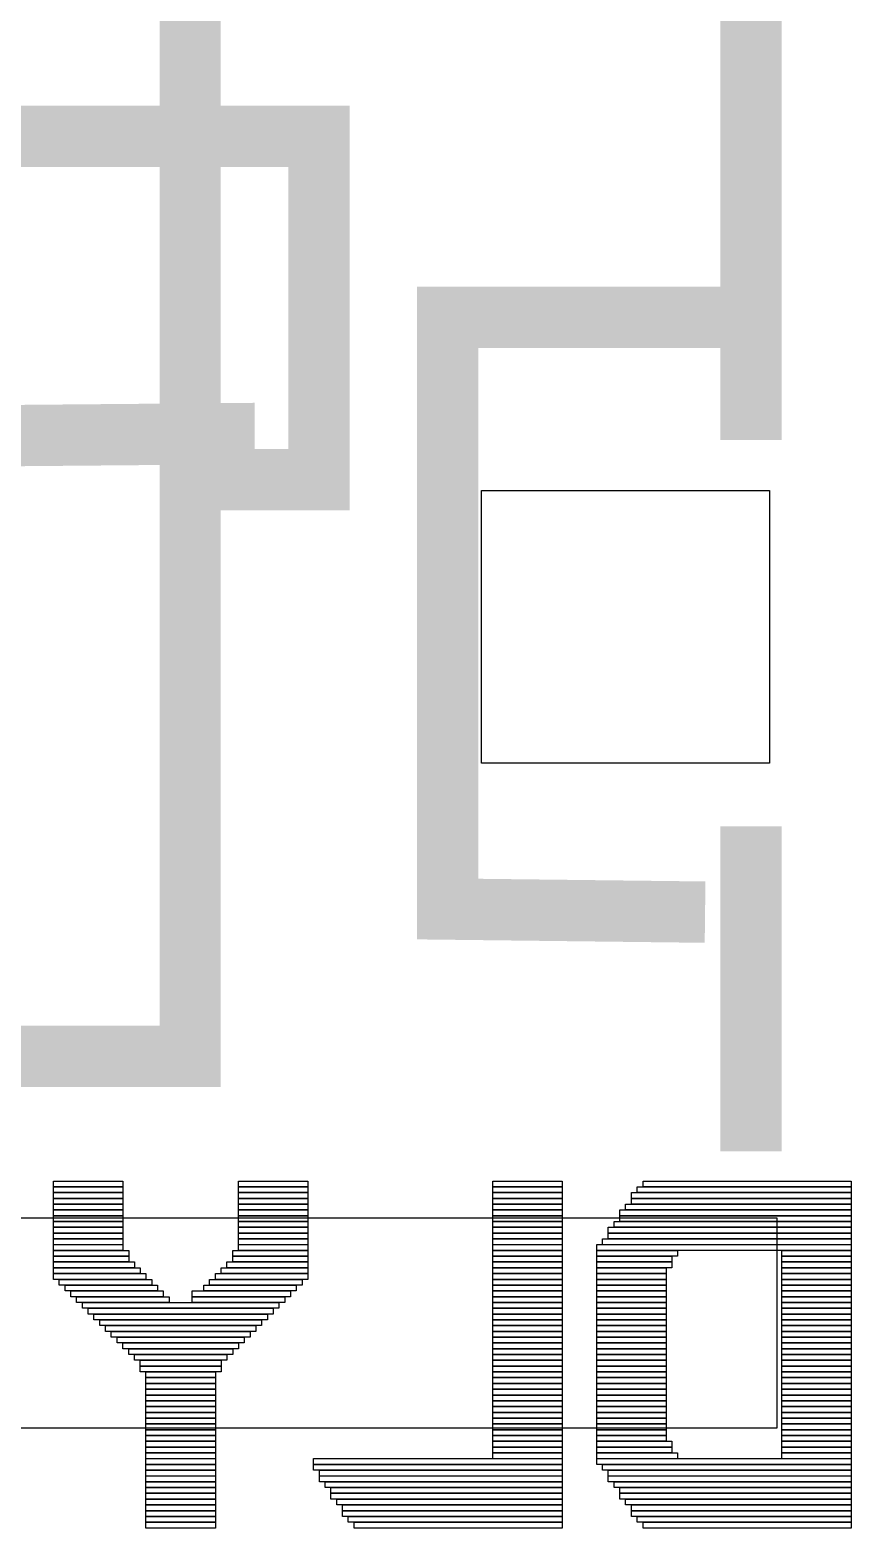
# Model space of a CAD drawing. Extents: x -18.1 to 63.6, y -0.2 to 55.2.
# Drawn here: x 12.207 to 14.886, y 5.452 to 10.337 of the extents above; entities that cross this region are included whole.
import ezdxf

# ---------------------------------------------------------------- set-up
doc = ezdxf.new("R2010")
doc.units = 0
doc.header["$MEASUREMENT"] = 0
for name, color, linetype in [('PG_SILKSCREEN_BOTTOM', 10, 'CONTINUOUS'), ('PG_SILKSCREEN_TOP', 11, 'CONTINUOUS'), ('PIN_TOP', 12, 'CONTINUOUS')]:
    doc.layers.add(name, color=color, linetype=linetype)

msp = doc.modelspace()

# ---------------------------------------------------------------- linework, layer by layer
at = {"layer": 'PG_SILKSCREEN_BOTTOM', "const_width": 0.2}
msp.add_lwpolyline([(12.7296, 20.2898), (3.7296, 20.2898), (3.7296, 6.9898), (12.7296, 6.9898)], close=True, dxfattribs=at)
at = {"layer": 'PG_SILKSCREEN_BOTTOM'}
for points in [[(12.51, 6.5642), (12.2838, 6.5642), (12.2838, 6.5832), (12.51, 6.5832)], [(12.51, 6.5455), (12.2838, 6.5455), (12.2838, 6.5644), (12.51, 6.5644)], [(13.1135, 6.5642), (12.8871, 6.5642), (12.8871, 6.5832), (13.1135, 6.5832)], [(13.1135, 6.5455), (12.8871, 6.5455), (12.8871, 6.5644), (13.1135, 6.5644)], [(13.9434, 6.5642), (13.717, 6.5642), (13.717, 6.5832), (13.9434, 6.5832)], [(13.9434, 6.5455), (13.717, 6.5455), (13.717, 6.5644), (13.9434, 6.5644)], [(14.8864, 6.5455), (14.1886, 6.5455), (14.1886, 6.5644), (14.8864, 6.5644)], [(14.8864, 6.5642), (14.2074, 6.5642), (14.2074, 6.5832), (14.8864, 6.5832)], [(12.51, 6.5266), (12.2838, 6.5266), (12.2838, 6.5454), (12.51, 6.5454)], [(12.51, 6.5078), (12.2838, 6.5078), (12.2838, 6.5266), (12.51, 6.5266)], [(12.51, 6.4889), (12.2838, 6.4889), (12.2838, 6.5078), (12.51, 6.5078)], [(13.1135, 6.5266), (12.8871, 6.5266), (12.8871, 6.5454), (13.1135, 6.5454)], [(13.1135, 6.5078), (12.8871, 6.5078), (12.8871, 6.5266), (13.1135, 6.5266)], [(13.1135, 6.4889), (12.8871, 6.4889), (12.8871, 6.5078), (13.1135, 6.5078)], [(13.9434, 6.5266), (13.717, 6.5266), (13.717, 6.5454), (13.9434, 6.5454)], [(13.9434, 6.5078), (13.717, 6.5078), (13.717, 6.5266), (13.9434, 6.5266)], [(13.9434, 6.4889), (13.717, 6.4889), (13.717, 6.5078), (13.9434, 6.5078)], [(14.8864, 6.4889), (14.1508, 6.4889), (14.1508, 6.5078), (14.8864, 6.5078)], [(14.8864, 6.5266), (14.1696, 6.5266), (14.1696, 6.5454), (14.8864, 6.5454)], [(14.8864, 6.5078), (14.1696, 6.5078), (14.1696, 6.5266), (14.8864, 6.5266)], [(12.51, 6.47), (12.2838, 6.47), (12.2838, 6.4888), (12.51, 6.4888)], [(12.51, 6.4512), (12.2838, 6.4512), (12.2838, 6.47), (12.51, 6.47)], [(12.51, 6.4322), (12.2838, 6.4322), (12.2838, 6.4512), (12.51, 6.4512)], [(13.1135, 6.47), (12.8871, 6.47), (12.8871, 6.4888), (13.1135, 6.4888)], [(13.1135, 6.4512), (12.8871, 6.4512), (12.8871, 6.47), (13.1135, 6.47)], [(13.1135, 6.4322), (12.8871, 6.4322), (12.8871, 6.4512), (13.1135, 6.4512)], [(13.9434, 6.47), (13.717, 6.47), (13.717, 6.4888), (13.9434, 6.4888)], [(13.9434, 6.4512), (13.717, 6.4512), (13.717, 6.47), (13.9434, 6.47)], [(13.9434, 6.4322), (13.717, 6.4322), (13.717, 6.4512), (13.9434, 6.4512)], [(14.8864, 6.4322), (14.1131, 6.4322), (14.1131, 6.4512), (14.8864, 6.4512)], [(14.8864, 6.47), (14.132, 6.47), (14.132, 6.4888), (14.8864, 6.4888)], [(14.8864, 6.4512), (14.132, 6.4512), (14.132, 6.47), (14.8864, 6.47)], [(12.51, 6.4134), (12.2838, 6.4134), (12.2838, 6.4324), (12.51, 6.4324)], [(12.51, 6.3946), (12.2838, 6.3946), (12.2838, 6.4134), (12.51, 6.4134)], [(13.1135, 6.4134), (12.8871, 6.4134), (12.8871, 6.4324), (13.1135, 6.4324)], [(13.1135, 6.3946), (12.8871, 6.3946), (12.8871, 6.4134), (13.1135, 6.4134)], [(13.9434, 6.4134), (13.717, 6.4134), (13.717, 6.4324), (13.9434, 6.4324)], [(13.9434, 6.3946), (13.717, 6.3946), (13.717, 6.4134), (13.9434, 6.4134)], [(14.8864, 6.4134), (14.0942, 6.4134), (14.0942, 6.4324), (14.8864, 6.4324)], [(14.8864, 6.3946), (14.0942, 6.3946), (14.0942, 6.4134), (14.8864, 6.4134)], [(12.5289, 6.338), (12.2837, 6.338), (12.2837, 6.3568), (12.5289, 6.3568)], [(12.51, 6.3756), (12.2838, 6.3756), (12.2838, 6.3946), (12.51, 6.3946)], [(12.51, 6.3568), (12.2838, 6.3568), (12.2838, 6.3758), (12.51, 6.3758)], [(13.1135, 6.338), (12.8683, 6.338), (12.8683, 6.3568), (13.1135, 6.3568)], [(13.1135, 6.3756), (12.8871, 6.3756), (12.8871, 6.3946), (13.1135, 6.3946)], [(13.1135, 6.3568), (12.8871, 6.3568), (12.8871, 6.3758), (13.1135, 6.3758)], [(13.9434, 6.3756), (13.717, 6.3756), (13.717, 6.3946), (13.9434, 6.3946)], [(13.9434, 6.3568), (13.717, 6.3568), (13.717, 6.3758), (13.9434, 6.3758)], [(13.9434, 6.338), (13.717, 6.338), (13.717, 6.3568), (13.9434, 6.3568)], [(14.8864, 6.3568), (14.0564, 6.3568), (14.0564, 6.3758), (14.8864, 6.3758)], [(14.3205, 6.338), (14.0564, 6.338), (14.0564, 6.3568), (14.3205, 6.3568)], [(14.8864, 6.3756), (14.0754, 6.3756), (14.0754, 6.3946), (14.8864, 6.3946)], [(14.8864, 6.338), (14.66, 6.338), (14.66, 6.3568), (14.8864, 6.3568)], [(12.5289, 6.3192), (12.2837, 6.3192), (12.2837, 6.338), (12.5289, 6.338)], [(12.5477, 6.3002), (12.2837, 6.3002), (12.2837, 6.3192), (12.5477, 6.3192)], [(13.1135, 6.3002), (12.8495, 6.3002), (12.8495, 6.3192), (13.1135, 6.3192)], [(13.1135, 6.3192), (12.8683, 6.3192), (12.8683, 6.338), (13.1135, 6.338)], [(13.9434, 6.3192), (13.717, 6.3192), (13.717, 6.338), (13.9434, 6.338)], [(13.9434, 6.3002), (13.717, 6.3002), (13.717, 6.3192), (13.9434, 6.3192)], [(14.3017, 6.3192), (14.0565, 6.3192), (14.0565, 6.338), (14.3017, 6.338)], [(14.3017, 6.3002), (14.0565, 6.3002), (14.0565, 6.3192), (14.3017, 6.3192)], [(14.8864, 6.3192), (14.66, 6.3192), (14.66, 6.338), (14.8864, 6.338)], [(14.8864, 6.3002), (14.66, 6.3002), (14.66, 6.3192), (14.8864, 6.3192)], [(12.5666, 6.2814), (12.2836, 6.2814), (12.2836, 6.3002), (12.5666, 6.3002)], [(12.5854, 6.2626), (12.2836, 6.2626), (12.2836, 6.2814), (12.5854, 6.2814)], [(12.6043, 6.2437), (12.3025, 6.2437), (12.3025, 6.2626), (12.6043, 6.2626)], [(13.0947, 6.2437), (12.7929, 6.2437), (12.7929, 6.2626), (13.0947, 6.2626)], [(13.1135, 6.2626), (12.8118, 6.2626), (12.8118, 6.2814), (13.1135, 6.2814)], [(13.1135, 6.2814), (12.8306, 6.2814), (12.8306, 6.3002), (13.1135, 6.3002)], [(13.9434, 6.2814), (13.717, 6.2814), (13.717, 6.3002), (13.9434, 6.3002)], [(13.9434, 6.2626), (13.717, 6.2626), (13.717, 6.2814), (13.9434, 6.2814)], [(13.9434, 6.2437), (13.717, 6.2437), (13.717, 6.2626), (13.9434, 6.2626)], [(14.2828, 6.2814), (14.0564, 6.2814), (14.0564, 6.3002), (14.2828, 6.3002)], [(14.2828, 6.2626), (14.0564, 6.2626), (14.0564, 6.2814), (14.2828, 6.2814)], [(14.2828, 6.2437), (14.0564, 6.2437), (14.0564, 6.2626), (14.2828, 6.2626)], [(14.8864, 6.2814), (14.66, 6.2814), (14.66, 6.3002), (14.8864, 6.3002)], [(14.8864, 6.2626), (14.66, 6.2626), (14.66, 6.2814), (14.8864, 6.2814)], [(14.8864, 6.2437), (14.66, 6.2437), (14.66, 6.2626), (14.8864, 6.2626)], [(12.6232, 6.2248), (12.3214, 6.2248), (12.3214, 6.2437), (12.6232, 6.2437)], [(12.642, 6.206), (12.3402, 6.206), (12.3402, 6.2248), (12.642, 6.2248)], [(12.6609, 6.1871), (12.3591, 6.1871), (12.3591, 6.206), (12.6609, 6.206)], [(13.0569, 6.206), (12.7363, 6.206), (12.7363, 6.2248), (13.0569, 6.2248)], [(13.0381, 6.1871), (12.7363, 6.1871), (12.7363, 6.206), (13.0381, 6.206)], [(13.0758, 6.2248), (12.774, 6.2248), (12.774, 6.2437), (13.0758, 6.2437)], [(13.9434, 6.2248), (13.717, 6.2248), (13.717, 6.2437), (13.9434, 6.2437)], [(13.9434, 6.206), (13.717, 6.206), (13.717, 6.2248), (13.9434, 6.2248)], [(13.9434, 6.1871), (13.717, 6.1871), (13.717, 6.206), (13.9434, 6.206)], [(14.2828, 6.2248), (14.0564, 6.2248), (14.0564, 6.2437), (14.2828, 6.2437)], [(14.2828, 6.206), (14.0564, 6.206), (14.0564, 6.2248), (14.2828, 6.2248)], [(14.2828, 6.1871), (14.0564, 6.1871), (14.0564, 6.206), (14.2828, 6.206)], [(14.8864, 6.2248), (14.66, 6.2248), (14.66, 6.2437), (14.8864, 6.2437)], [(14.8864, 6.206), (14.66, 6.206), (14.66, 6.2248), (14.8864, 6.2248)], [(14.8864, 6.1871), (14.66, 6.1871), (14.66, 6.206), (14.8864, 6.206)], [(13.0192, 6.1683), (12.378, 6.1683), (12.378, 6.1872), (13.0192, 6.1872)], [(13.0004, 6.1494), (12.3968, 6.1494), (12.3968, 6.1682), (13.0004, 6.1682)], [(13.9434, 6.1683), (13.717, 6.1683), (13.717, 6.1872), (13.9434, 6.1872)], [(13.9434, 6.1494), (13.717, 6.1494), (13.717, 6.1682), (13.9434, 6.1682)], [(14.2828, 6.1683), (14.0564, 6.1683), (14.0564, 6.1872), (14.2828, 6.1872)], [(14.2828, 6.1494), (14.0564, 6.1494), (14.0564, 6.1682), (14.2828, 6.1682)], [(14.8864, 6.1683), (14.66, 6.1683), (14.66, 6.1872), (14.8864, 6.1872)], [(14.8864, 6.1494), (14.66, 6.1494), (14.66, 6.1682), (14.8864, 6.1682)], [(12.9815, 6.1306), (12.4157, 6.1306), (12.4157, 6.1494), (12.9815, 6.1494)], [(12.9626, 6.1117), (12.4346, 6.1117), (12.4346, 6.1305), (12.9626, 6.1305)], [(12.9438, 6.0928), (12.4534, 6.0928), (12.4534, 6.1116), (12.9438, 6.1116)], [(13.9434, 6.1306), (13.717, 6.1306), (13.717, 6.1494), (13.9434, 6.1494)], [(13.9434, 6.1117), (13.717, 6.1117), (13.717, 6.1305), (13.9434, 6.1305)], [(13.9434, 6.0928), (13.717, 6.0928), (13.717, 6.1116), (13.9434, 6.1116)], [(14.2828, 6.1306), (14.0564, 6.1306), (14.0564, 6.1494), (14.2828, 6.1494)], [(14.2828, 6.1117), (14.0564, 6.1117), (14.0564, 6.1305), (14.2828, 6.1305)], [(14.2828, 6.0928), (14.0564, 6.0928), (14.0564, 6.1116), (14.2828, 6.1116)], [(14.8864, 6.1306), (14.66, 6.1306), (14.66, 6.1494), (14.8864, 6.1494)], [(14.8864, 6.1117), (14.66, 6.1117), (14.66, 6.1305), (14.8864, 6.1305)], [(14.8864, 6.0928), (14.66, 6.0928), (14.66, 6.1116), (14.8864, 6.1116)], [(12.9249, 6.074), (12.4723, 6.074), (12.4723, 6.0928), (12.9249, 6.0928)], [(12.9061, 6.0551), (12.4911, 6.0551), (12.4911, 6.074), (12.9061, 6.074)], [(13.9434, 6.074), (13.717, 6.074), (13.717, 6.0928), (13.9434, 6.0928)], [(13.9434, 6.0551), (13.717, 6.0551), (13.717, 6.074), (13.9434, 6.074)], [(14.2828, 6.074), (14.0564, 6.074), (14.0564, 6.0928), (14.2828, 6.0928)], [(14.2828, 6.0551), (14.0564, 6.0551), (14.0564, 6.074), (14.2828, 6.074)], [(14.8864, 6.074), (14.66, 6.074), (14.66, 6.0928), (14.8864, 6.0928)], [(14.8864, 6.0551), (14.66, 6.0551), (14.66, 6.074), (14.8864, 6.074)], [(12.8872, 6.0362), (12.51, 6.0362), (12.51, 6.0552), (12.8872, 6.0552)], [(12.8683, 6.0174), (12.5289, 6.0174), (12.5289, 6.0362), (12.8683, 6.0362)], [(12.8495, 5.9985), (12.5477, 5.9985), (12.5477, 6.0174), (12.8495, 6.0174)], [(13.9434, 6.0362), (13.717, 6.0362), (13.717, 6.0552), (13.9434, 6.0552)], [(13.9434, 6.0174), (13.717, 6.0174), (13.717, 6.0362), (13.9434, 6.0362)], [(13.9434, 5.9985), (13.717, 5.9985), (13.717, 6.0174), (13.9434, 6.0174)], [(14.2828, 6.0362), (14.0564, 6.0362), (14.0564, 6.0552), (14.2828, 6.0552)], [(14.2828, 6.0174), (14.0564, 6.0174), (14.0564, 6.0362), (14.2828, 6.0362)], [(14.2828, 5.9985), (14.0564, 5.9985), (14.0564, 6.0174), (14.2828, 6.0174)], [(14.8864, 6.0362), (14.66, 6.0362), (14.66, 6.0552), (14.8864, 6.0552)], [(14.8864, 6.0174), (14.66, 6.0174), (14.66, 6.0362), (14.8864, 6.0362)], [(14.8864, 5.9985), (14.66, 5.9985), (14.66, 6.0174), (14.8864, 6.0174)], [(12.8306, 5.9797), (12.5666, 5.9797), (12.5666, 5.9986), (12.8306, 5.9986)], [(12.8306, 5.9608), (12.5666, 5.9608), (12.5666, 5.9796), (12.8306, 5.9796)], [(12.8118, 5.942), (12.5854, 5.942), (12.5854, 5.9608), (12.8118, 5.9608)], [(13.9434, 5.9797), (13.717, 5.9797), (13.717, 5.9986), (13.9434, 5.9986)], [(13.9434, 5.9608), (13.717, 5.9608), (13.717, 5.9796), (13.9434, 5.9796)], [(13.9434, 5.942), (13.717, 5.942), (13.717, 5.9608), (13.9434, 5.9608)], [(14.2828, 5.9797), (14.0564, 5.9797), (14.0564, 5.9986), (14.2828, 5.9986)], [(14.2828, 5.9608), (14.0564, 5.9608), (14.0564, 5.9796), (14.2828, 5.9796)], [(14.2828, 5.942), (14.0564, 5.942), (14.0564, 5.9608), (14.2828, 5.9608)], [(14.8864, 5.9797), (14.66, 5.9797), (14.66, 5.9986), (14.8864, 5.9986)], [(14.8864, 5.9608), (14.66, 5.9608), (14.66, 5.9796), (14.8864, 5.9796)], [(14.8864, 5.942), (14.66, 5.942), (14.66, 5.9608), (14.8864, 5.9608)], [(12.8118, 5.923), (12.5854, 5.923), (12.5854, 5.942), (12.8118, 5.942)], [(12.8118, 5.9042), (12.5854, 5.9042), (12.5854, 5.923), (12.8118, 5.923)], [(13.9434, 5.923), (13.717, 5.923), (13.717, 5.942), (13.9434, 5.942)], [(13.9434, 5.9042), (13.717, 5.9042), (13.717, 5.923), (13.9434, 5.923)], [(14.2828, 5.923), (14.0564, 5.923), (14.0564, 5.942), (14.2828, 5.942)], [(14.2828, 5.9042), (14.0564, 5.9042), (14.0564, 5.923), (14.2828, 5.923)], [(14.8864, 5.923), (14.66, 5.923), (14.66, 5.942), (14.8864, 5.942)], [(14.8864, 5.9042), (14.66, 5.9042), (14.66, 5.923), (14.8864, 5.923)], [(12.8118, 5.8854), (12.5854, 5.8854), (12.5854, 5.9042), (12.8118, 5.9042)], [(12.8118, 5.8664), (12.5854, 5.8664), (12.5854, 5.8854), (12.8118, 5.8854)], [(12.8118, 5.8477), (12.5854, 5.8477), (12.5854, 5.8666), (12.8118, 5.8666)], [(13.9434, 5.8854), (13.717, 5.8854), (13.717, 5.9042), (13.9434, 5.9042)], [(13.9434, 5.8664), (13.717, 5.8664), (13.717, 5.8854), (13.9434, 5.8854)], [(13.9434, 5.8477), (13.717, 5.8477), (13.717, 5.8666), (13.9434, 5.8666)], [(14.2828, 5.8854), (14.0564, 5.8854), (14.0564, 5.9042), (14.2828, 5.9042)], [(14.2828, 5.8664), (14.0564, 5.8664), (14.0564, 5.8854), (14.2828, 5.8854)], [(14.2828, 5.8477), (14.0564, 5.8477), (14.0564, 5.8666), (14.2828, 5.8666)], [(14.8864, 5.8854), (14.66, 5.8854), (14.66, 5.9042), (14.8864, 5.9042)], [(14.8864, 5.8664), (14.66, 5.8664), (14.66, 5.8854), (14.8864, 5.8854)], [(14.8864, 5.8477), (14.66, 5.8477), (14.66, 5.8666), (14.8864, 5.8666)], [(12.8118, 5.8287), (12.5854, 5.8287), (12.5854, 5.8477), (12.8118, 5.8477)], [(12.8118, 5.8098), (12.5854, 5.8098), (12.5854, 5.8288), (12.8118, 5.8288)], [(13.9434, 5.8287), (13.717, 5.8287), (13.717, 5.8477), (13.9434, 5.8477)], [(13.9434, 5.8098), (13.717, 5.8098), (13.717, 5.8288), (13.9434, 5.8288)], [(14.2828, 5.8287), (14.0564, 5.8287), (14.0564, 5.8477), (14.2828, 5.8477)], [(14.2828, 5.8098), (14.0564, 5.8098), (14.0564, 5.8288), (14.2828, 5.8288)], [(14.8864, 5.8287), (14.66, 5.8287), (14.66, 5.8477), (14.8864, 5.8477)], [(14.8864, 5.8098), (14.66, 5.8098), (14.66, 5.8288), (14.8864, 5.8288)], [(12.8118, 5.791), (12.5854, 5.791), (12.5854, 5.81), (12.8118, 5.81)], [(12.8118, 5.7722), (12.5854, 5.7722), (12.5854, 5.791), (12.8118, 5.791)], [(12.8118, 5.7534), (12.5854, 5.7534), (12.5854, 5.7723), (12.8118, 5.7723)], [(13.9434, 5.791), (13.717, 5.791), (13.717, 5.81), (13.9434, 5.81)], [(13.9434, 5.7722), (13.717, 5.7722), (13.717, 5.791), (13.9434, 5.791)], [(13.9434, 5.7534), (13.717, 5.7534), (13.717, 5.7723), (13.9434, 5.7723)], [(14.2828, 5.791), (14.0564, 5.791), (14.0564, 5.81), (14.2828, 5.81)], [(14.2828, 5.7722), (14.0564, 5.7722), (14.0564, 5.791), (14.2828, 5.791)], [(14.2828, 5.7534), (14.0564, 5.7534), (14.0564, 5.7723), (14.2828, 5.7723)], [(14.8864, 5.791), (14.66, 5.791), (14.66, 5.81), (14.8864, 5.81)], [(14.8864, 5.7722), (14.66, 5.7722), (14.66, 5.791), (14.8864, 5.791)], [(14.8864, 5.7534), (14.66, 5.7534), (14.66, 5.7723), (14.8864, 5.7723)], [(12.8118, 5.7344), (12.5854, 5.7344), (12.5854, 5.7534), (12.8118, 5.7534)], [(12.8118, 5.7156), (12.5854, 5.7156), (12.5854, 5.7345), (12.8118, 5.7345)], [(13.9434, 5.7344), (13.717, 5.7344), (13.717, 5.7534), (13.9434, 5.7534)], [(13.9434, 5.7156), (13.717, 5.7156), (13.717, 5.7345), (13.9434, 5.7345)], [(14.2828, 5.7344), (14.0564, 5.7344), (14.0564, 5.7534), (14.2828, 5.7534)], [(14.3017, 5.7156), (14.0565, 5.7156), (14.0565, 5.7345), (14.3017, 5.7345)], [(14.8864, 5.7344), (14.66, 5.7344), (14.66, 5.7534), (14.8864, 5.7534)], [(14.8864, 5.7156), (14.66, 5.7156), (14.66, 5.7345), (14.8864, 5.7345)], [(12.8118, 5.6968), (12.5854, 5.6968), (12.5854, 5.7156), (12.8118, 5.7156)], [(12.8118, 5.6778), (12.5854, 5.6778), (12.5854, 5.6968), (12.8118, 5.6968)], [(12.8118, 5.659), (12.5854, 5.659), (12.5854, 5.6779), (12.8118, 5.6779)], [(13.9434, 5.659), (13.1324, 5.659), (13.1324, 5.6779), (13.9434, 5.6779)], [(13.9434, 5.6968), (13.717, 5.6968), (13.717, 5.7156), (13.9434, 5.7156)], [(13.9434, 5.6778), (13.717, 5.6778), (13.717, 5.6968), (13.9434, 5.6968)], [(14.3205, 5.6778), (14.0564, 5.6778), (14.0564, 5.6968), (14.3205, 5.6968)], [(14.8864, 5.659), (14.0564, 5.659), (14.0564, 5.6779), (14.8864, 5.6779)], [(14.3017, 5.6968), (14.0565, 5.6968), (14.0565, 5.7156), (14.3017, 5.7156)], [(14.8864, 5.6968), (14.66, 5.6968), (14.66, 5.7156), (14.8864, 5.7156)], [(14.8864, 5.6778), (14.66, 5.6778), (14.66, 5.6968), (14.8864, 5.6968)], [(12.8118, 5.6402), (12.5854, 5.6402), (12.5854, 5.659), (12.8118, 5.659)], [(12.8118, 5.6212), (12.5854, 5.6212), (12.5854, 5.6402), (12.8118, 5.6402)], [(12.8118, 5.6025), (12.5854, 5.6025), (12.5854, 5.6214), (12.8118, 5.6214)], [(13.9434, 5.6402), (13.1324, 5.6402), (13.1324, 5.659), (13.9434, 5.659)], [(13.9434, 5.6212), (13.1512, 5.6212), (13.1512, 5.6402), (13.9434, 5.6402)], [(13.9434, 5.6025), (13.1512, 5.6025), (13.1512, 5.6214), (13.9434, 5.6214)], [(14.8864, 5.6402), (14.0754, 5.6402), (14.0754, 5.659), (14.8864, 5.659)], [(14.8864, 5.6212), (14.0942, 5.6212), (14.0942, 5.6402), (14.8864, 5.6402)], [(14.8864, 5.6025), (14.0942, 5.6025), (14.0942, 5.6214), (14.8864, 5.6214)], [(12.8118, 5.5836), (12.5854, 5.5836), (12.5854, 5.6025), (12.8118, 5.6025)], [(12.8118, 5.5648), (12.5854, 5.5648), (12.5854, 5.5836), (12.8118, 5.5836)], [(13.9434, 5.5836), (13.17, 5.5836), (13.17, 5.6025), (13.9434, 5.6025)], [(13.9434, 5.5648), (13.189, 5.5648), (13.189, 5.5836), (13.9434, 5.5836)], [(14.8864, 5.5836), (14.1131, 5.5836), (14.1131, 5.6025), (14.8864, 5.6025)], [(14.8864, 5.5648), (14.132, 5.5648), (14.132, 5.5836), (14.8864, 5.5836)], [(12.8118, 5.5458), (12.5854, 5.5458), (12.5854, 5.5648), (12.8118, 5.5648)], [(12.8118, 5.527), (12.5854, 5.527), (12.5854, 5.5458), (12.8118, 5.5458)], [(12.8118, 5.5082), (12.5854, 5.5082), (12.5854, 5.527), (12.8118, 5.527)], [(13.9434, 5.5458), (13.189, 5.5458), (13.189, 5.5648), (13.9434, 5.5648)], [(13.9434, 5.527), (13.2078, 5.527), (13.2078, 5.5458), (13.9434, 5.5458)], [(13.9434, 5.5082), (13.2267, 5.5082), (13.2267, 5.527), (13.9434, 5.527)], [(14.8864, 5.5458), (14.132, 5.5458), (14.132, 5.5648), (14.8864, 5.5648)], [(14.8864, 5.527), (14.1508, 5.527), (14.1508, 5.5458), (14.8864, 5.5458)], [(14.8864, 5.5082), (14.1696, 5.5082), (14.1696, 5.527), (14.8864, 5.527)], [(12.8118, 5.4892), (12.5854, 5.4892), (12.5854, 5.5082), (12.8118, 5.5082)], [(12.8118, 5.4704), (12.5854, 5.4704), (12.5854, 5.4894), (12.8118, 5.4894)], [(13.9434, 5.4892), (13.2267, 5.4892), (13.2267, 5.5082), (13.9434, 5.5082)], [(13.9434, 5.4704), (13.2454, 5.4704), (13.2454, 5.4894), (13.9434, 5.4894)], [(14.8864, 5.4892), (14.1696, 5.4892), (14.1696, 5.5082), (14.8864, 5.5082)], [(14.8864, 5.4704), (14.1886, 5.4704), (14.1886, 5.4894), (14.8864, 5.4894)], [(12.8118, 5.4516), (12.5854, 5.4516), (12.5854, 5.4704), (12.8118, 5.4704)], [(13.9434, 5.4516), (13.2644, 5.4516), (13.2644, 5.4704), (13.9434, 5.4704)], [(14.8864, 5.4516), (14.2074, 5.4516), (14.2074, 5.4704), (14.8864, 5.4704)]]:
    msp.add_lwpolyline(points, close=True, dxfattribs=at)
at = {"layer": 'PG_SILKSCREEN_TOP', "const_width": 0.2}
for points in [[(14.56, 9), (14.56, 11.91)], [(14.41, 7.46), (13.57, 7.47), (13.57, 9.4), (14.48, 9.4)], [(14.56, 7.74), (14.56, 6.68)]]:
    msp.add_lwpolyline(points, dxfattribs=at)
msp.add_lwpolyline([(11.44, 8.9), (11.45, 9.99), (13.15, 9.99), (13.15, 8.87), (12.84, 8.87), (12.84, 9.02), (11.7, 9.01), (11.7, 8.81)], close=True, dxfattribs=at)
at = {"layer": 'PIN_TOP'}
for points in [[(14.6199, 7.9455), (13.6801, 7.9455), (13.6801, 8.8345), (14.6199, 8.8345)], [(14.6437, 5.7771), (11.3163, 5.7771), (11.3163, 6.4629), (14.6437, 6.4629)]]:
    msp.add_lwpolyline(points, close=True, dxfattribs=at)

doc.saveas('drawing.dxf')
